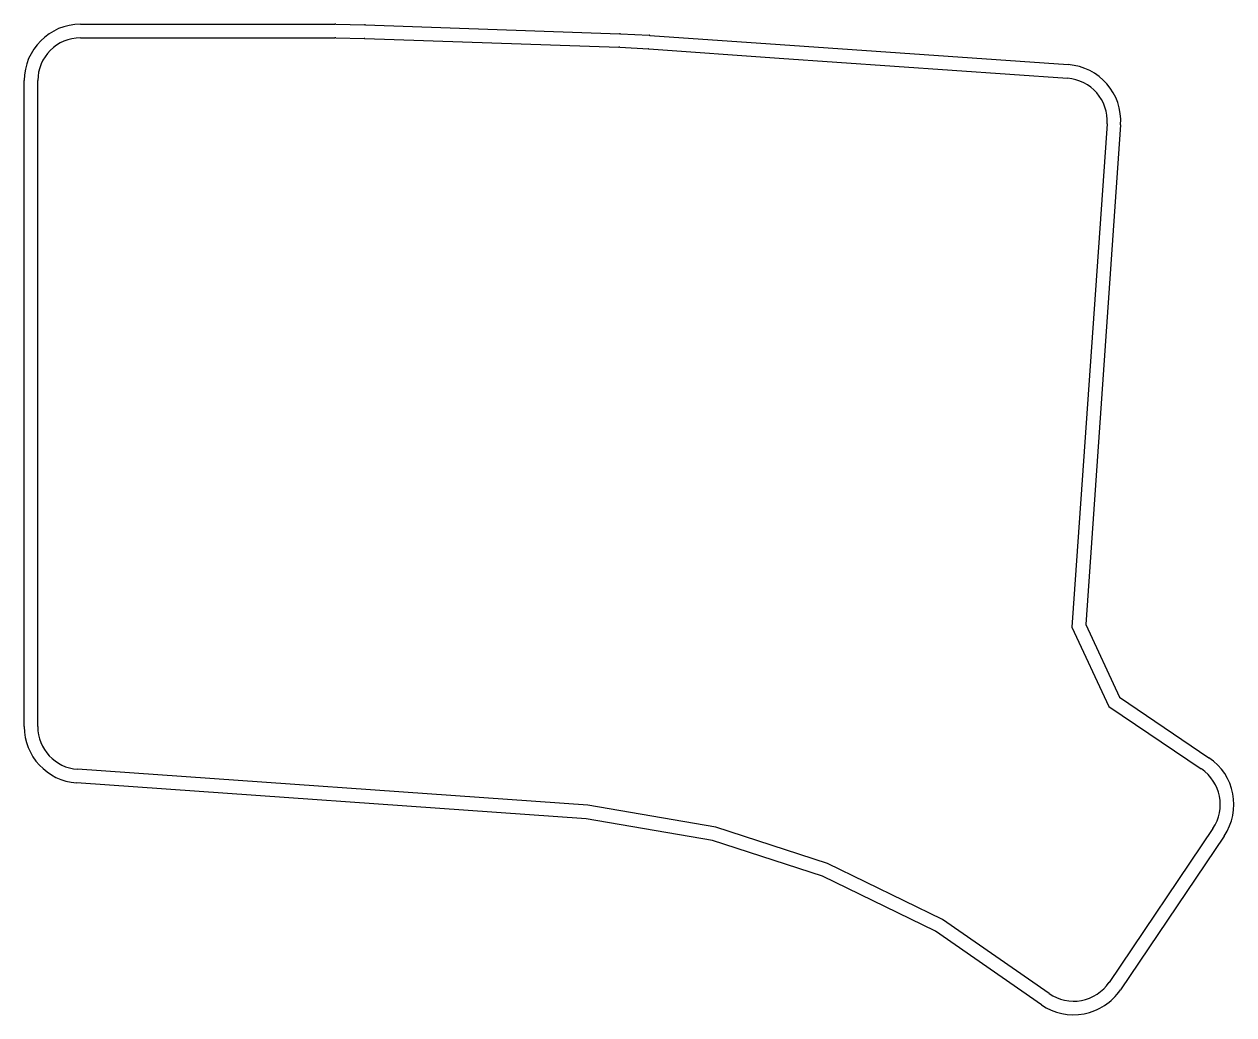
# Model space of a CAD drawing. Header units: millimetres. Extents: x 33 to 211, y -201 to -56.
import ezdxf

# ---------------------------------------------------------------- set-up
doc = ezdxf.new("R2010")
doc.units = ezdxf.units.MM

msp = doc.modelspace()

# ---------------------------------------------------------------- linework, layer by layer
at = {"linetype": 'CONTINUOUS'}
for p, q in [((40.9, -55.8), (78.3, -55.8)), ((78.47, -55.8), (82.67, -55.89)), ((82.79, -55.89), (120.17, -57.2)), ((40.9, -57.8), (78.3, -57.8)), ((78.43, -57.8), (82.63, -57.89)), ((82.72, -57.89), (120.1, -59.19)), ((120.34, -57.2), (124.54, -57.43)), ((124.66, -57.44), (143.81, -58.78)), ((120.23, -59.2), (124.43, -59.43)), ((124.52, -59.44), (143.67, -60.78)), ((143.81, -58.78), (186.21, -61.75)), ((143.67, -60.78), (186.07, -63.74)), ((32.6, -159.1), (32.6, -64.1)), ((34.6, -159.1), (34.6, -64.1)), ((191.91, -70.46), (186.74, -144.46)), ((193.91, -70.6), (188.77, -144.09)), ((188.77, -144.09), (193.73, -154.8)), ((186.74, -144.46), (192.15, -156.14)), ((193.73, -154.8), (206.9, -163.68)), ((192.15, -156.14), (205.78, -165.34)), ((115.52, -170.68), (40.46, -165.38)), ((115.28, -172.67), (40.32, -167.38)), ((134.34, -173.91), (115.52, -170.68)), ((133.85, -175.86), (115.28, -172.67)), ((150.8, -179.26), (134.34, -173.91)), ((207.48, -174.08), (192.22, -196.72)), ((150.05, -181.12), (133.85, -175.86)), ((209.14, -175.2), (193.87, -197.84)), ((167.7, -187.47), (150.8, -179.26)), ((166.69, -189.21), (150.05, -181.12)), ((183.4, -198.37), (167.7, -187.47)), ((182.26, -200.01), (166.69, -189.21))]:
    msp.add_line(p, q, dxfattribs=at)
for centre, radius, start, end in [((40.9, -64.1), 8.3, 90, 180), ((78.3, -64.1), 8.3, 88.845, 90), ((82.5, -64.18), 8.3, 88, 88.845), ((40.9, -64.1), 6.3, 90, 180), ((78.3, -64.1), 6.3, 88.845, 90), ((82.5, -64.18), 6.3, 88, 88.845), ((119.88, -65.49), 8.3, 86.845, 88), ((124.08, -65.72), 8.3, 86, 86.845), ((119.88, -65.49), 6.3, 86.845, 88), ((124.08, -65.72), 6.3, 86, 86.845), ((185.63, -70.03), 8.3, 356, 446), ((185.63, -70.03), 6.3, 356, 446), ((40.9, -159.1), 8.3, 180, 265.9632), ((40.9, -159.1), 6.3, 180, 265.9632), ((202.26, -170.56), 8.3, 326, 416), ((202.26, -170.56), 6.3, 326, 416), ((186.99, -193.19), 6.3, 235.2448, 326), ((186.99, -193.19), 8.3, 235.2476, 326)]:
    msp.add_arc(centre, radius, start, end, dxfattribs=at)

doc.saveas('drawing.dxf')
